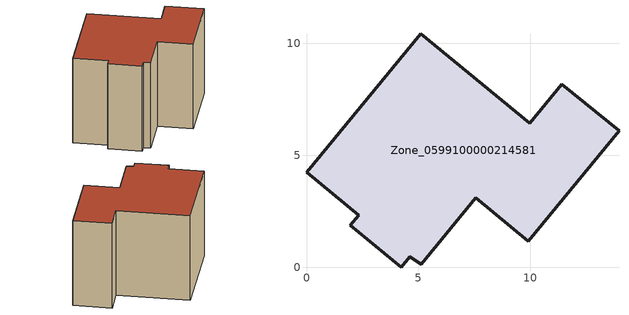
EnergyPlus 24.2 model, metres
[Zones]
Zone_0599100000214581
 floor ground (C_G): 9.98,6.43 11.41,8.18 13.97,6.09 9.91,1.15 7.56,3.1 5.13,0.13 4.61,0.47 4.23,0 1.95,1.87 2.33,2.33 0,4.25 5.1,10.43 z0
 wall outside (C_F): 1.95,1.87 4.23,0 4.61,0.47 5.13,0.13 7.56,3.1 9.91,1.15 13.97,6.09 11.41,8.18 9.98,6.43 5.1,10.43 0,4.25 2.33,2.33 1.95,1.87 z0:8.04
 roof outside (C_R): 5.1,10.43 0,4.25 2.33,2.33 1.95,1.87 4.23,0 4.61,0.47 5.13,0.13 7.56,3.1 9.91,1.15 13.97,6.09 11.41,8.18 9.98,6.43 z8.04
[BUILDING]
Pand.0599100000214581: North Axis=0; Terrain=City; Loads Convergence Tolerance Value=0.04; Temperature Convergence Tolerance Value=0.4; Solar Distribution=FullExterior; Maximum Number of Warmup Days=25; Minimum Number of Warmup Days=1
[Site:Location]
Rotterdam.The.Hague.AP_ZH_NLD Design_Conditions: Latitude=51.96; Longitude=4.45; Time Zone=1; Elevation=-4.5
[SITE:GROUNDTEMPERATURE:BUILDINGSURFACE]
18, 18, 18, 18, 18, 18, 18, 18, 18, 18, 18, 18
[MATERIAL] Thermal Absorptance=0.9; Solar Absorptance=0.7; Visible Absorptance=0.7
Name | Roughness | Thickness | Conductivity | Density | Specific Heat
G.TC.1946-1964 | MediumSmooth | 0.15 | 1 | 540 | 1210
F.TC.1946-1964 | Rough | 0.3 | 0.857143 | 1920 | 840
R.TC.1946-1964 | MediumRough | 0.2 | 0.235294 | 1500 | 1000
[CONSTRUCTION]
C_G: G.TC.1946-1964
C_F: F.TC.1946-1964
C_R: R.TC.1946-1964
[ZONE]
Zone_0599100000214581: Type=1; Multiplier=1; Ceiling Height=Autocalculate; Volume=Autocalculate; Floor Area=autocalculate; Part of Total Floor Area=Yes
[ZONEINFILTRATION:DESIGNFLOWRATE]
Infil_Zone_0599100000214581: Zone or ZoneList or Space or SpaceList=Zone_0599100000214581; Schedule=AlwaysOn; Design Flow Rate Calculation Method=Flow/Area; Flow Rate per Floor Area=0.003; Constant Term Coefficient=1; Temperature Term Coefficient=0; Velocity Term Coefficient=0; Velocity Squared Term Coefficient=0
[HVACTEMPLATE:ZONE:IDEALLOADSAIRSYSTEM]
Zone_0599100000214581: Maximum Heating Supply Air Temperature=50; Minimum Cooling Supply Air Temperature=13; Maximum Heating Supply Air Humidity Ratio=0.0156; Minimum Cooling Supply Air Humidity Ratio=0.0077; Heating Limit=NoLimit; Cooling Limit=NoLimit; Dehumidification Control Type=ConstantSensibleHeatRatio; Cooling Sensible Heat Ratio=0.7; Dehumidification Setpoint=60; Humidification Control Type=None; Humidification Setpoint=30; Outdoor Air Method=None; Outdoor Air Flow Rate per Person=0.00944; Outdoor Air Flow Rate per Zone Floor Area=0; Outdoor Air Flow Rate per Zone=0; Demand Controlled Ventilation Type=None; Outdoor Air Economizer Type=NoEconomizer; Heat Recovery Type=None; Sensible Heat Recovery Effectiveness=0.7; Latent Heat Recovery Effectiveness=0.65
[ZONECONTROL:THERMOSTAT]
ThermostatControl_Zone_0599100000214581: Zone or ZoneList=Zone_0599100000214581; Control Type Schedule=DualSetpointControlType; Control 1=Thermostat_Zone_0599100000214581; Temperature Difference Between Cutout And Setpoint=0
[THERMOSTATSETPOINT:DUALSETPOINT]
Thermostat_Zone_0599100000214581: Heating Setpoint Temperature Schedule=HeatingSetpoint_Zone_0599100000214581; Cooling Setpoint Temperature Schedule=CoolingSetpoint_Zone_0599100000214581
[SCHEDULE:COMPACT]
HeatingSetpoint_Zone_0599100000214581: Through: 12/31, For: AllDays, Until: 24:00, 21
CoolingSetpoint_Zone_0599100000214581: Through: 12/31, For: AllDays, Until: 24:00, 24
DualSetpointControlType: Through: 12/31, For: AllDays, Until: 24:00, 4
AlwaysOn: Through: 12/31, For: AllDays, Until: 24:00, 1
